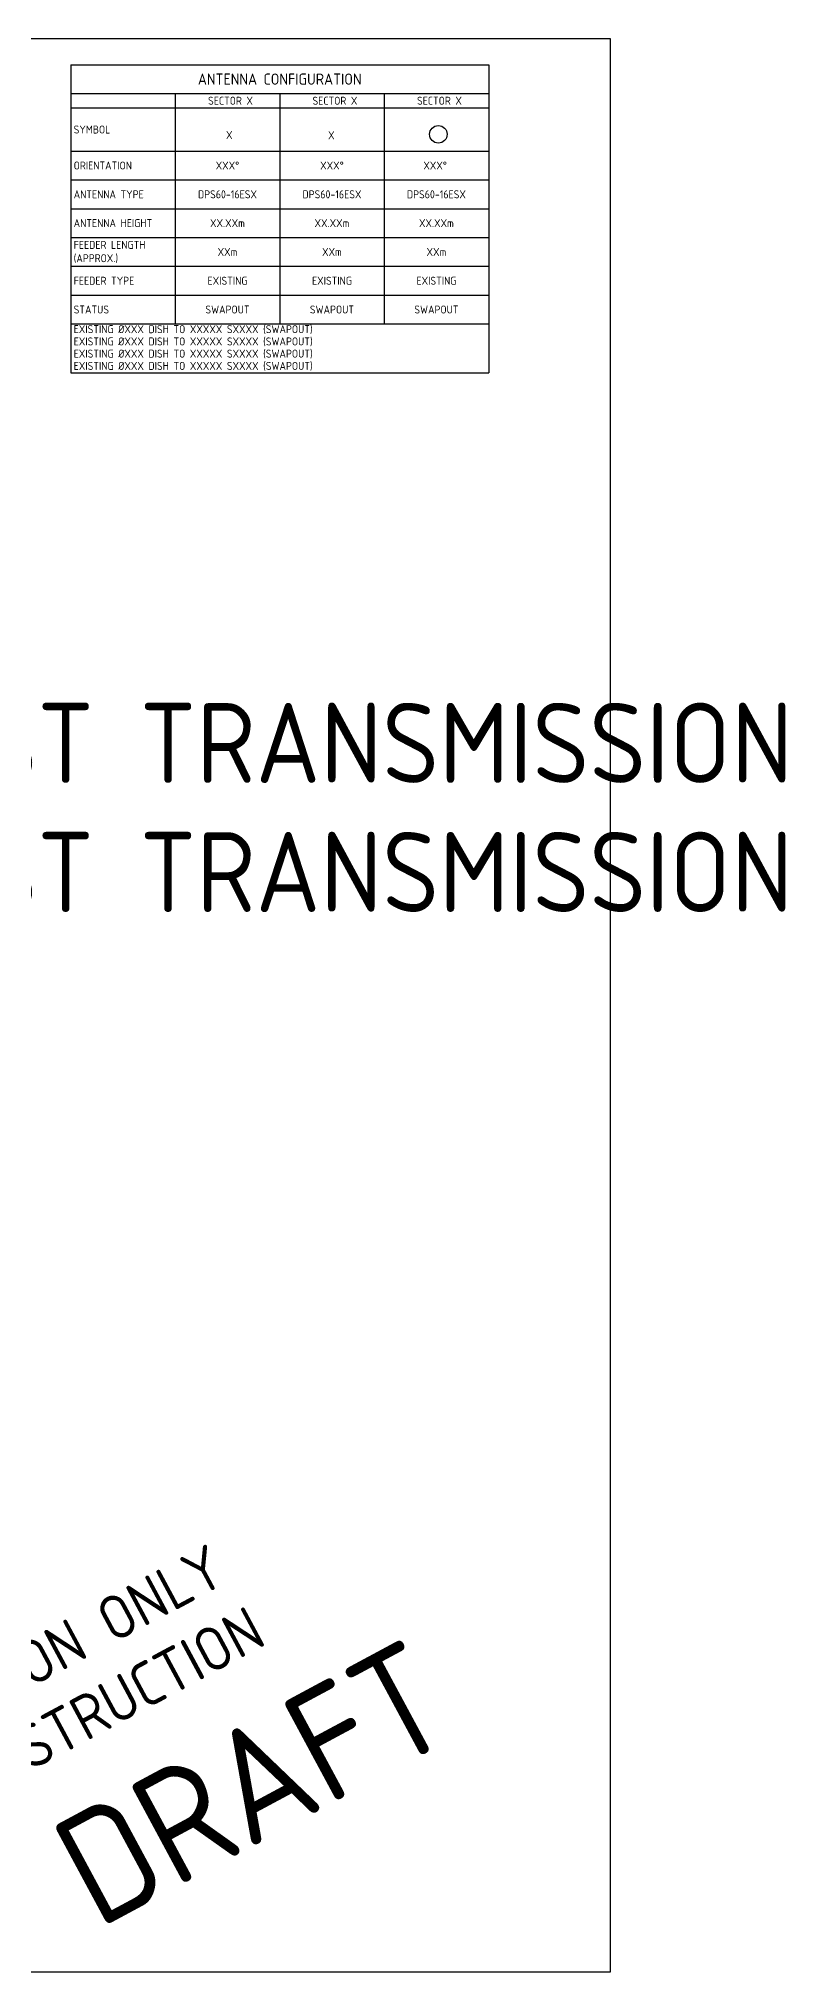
# Model space of a CAD drawing. Extents: x -408 to 1508121, y -29672 to 868845.
# Drawn here: x 1315192 to 1315425, y 207840 to 208444 of the extents above; entities that cross this region are included whole.
import ezdxf
from ezdxf import colors
from ezdxf.entities.mleader import LeaderData, LeaderLine
from ezdxf.math import Vec2, Vec3

# ---------------------------------------------------------------- set-up
doc = ezdxf.new("R2010")
doc.units = 0
doc.header["$MEASUREMENT"] = 0
doc.layers.get('0').update_dxf_attribs({"lineweight": 25})
doc.layers.add('Dims', color=7, linetype='Continuous')
doc.layers.add('Text 2.5', color=2, linetype='Continuous')
doc.styles.add('ISOCP', font='isocp.shx')

msp = doc.modelspace()

# ---------------------------------------------------------------- linework, layer by layer
msp.add_lwpolyline([(1314805.81, 208443.85), (1315370.49, 208443.85), (1315370.49, 207839.63), (1314805.81, 207839.63)], close=True)
msp.add_circle((1315316.89, 208413.96), 2.75)
at = {"layer": 'Text 2.5'}
for points in [[(1315202.1, 208435.71), (1315202.1, 208339.41)], [(1315202.1, 208435.71), (1315332.6, 208435.71)], [(1315332.6, 208435.71), (1315332.6, 208339.41)], [(1315202.1, 208426.71), (1315332.6, 208426.71)], [(1315234.72, 208426.71), (1315234.72, 208354.71)], [(1315267.35, 208426.71), (1315267.35, 208354.71)], [(1315299.97, 208426.71), (1315299.97, 208354.71)], [(1315202.1, 208422.21), (1315332.6, 208422.21)], [(1315202.1, 208408.71), (1315332.6, 208408.71)], [(1315202.1, 208399.71), (1315332.6, 208399.71)], [(1315202.1, 208390.71), (1315332.6, 208390.71)], [(1315202.1, 208381.71), (1315332.6, 208381.71)], [(1315202.1, 208372.71), (1315332.6, 208372.71)], [(1315202.1, 208363.71), (1315332.6, 208363.71)], [(1315202.1, 208354.71), (1315332.6, 208354.71)], [(1315202.1, 208339.41), (1315332.6, 208339.41)]]:
    msp.add_lwpolyline(points, dxfattribs=at)

# ---------------------------------------------------------------- texts
at = {"color": 8, "insert": (1315078.51, 207884.38), "char_height": 13.75, "width": 268.5251, "attachment_point": 1, "rotation": 28.24755, "style": 'ISOCP'}
msp.add_mtext('\\pt935;FOR INFORMATION ONLY\\P\\ptz;NOT FOR CONSTRUCTION', dxfattribs=at)
at = {"color": 252, "lineweight": 0, "ltscale": 0.01, "insert": (1315193.99, 207883.76), "char_height": 35, "width": 156.21, "attachment_point": 1, "rotation": 28.288, "style": 'ISOCP'}
msp.add_mtext('DRAFT', dxfattribs=at)
at = {"layer": 'Text 2.5', "style": 'ISOCP'}
msp.add_text('XXX°', height=2.5, dxfattribs=at).set_placement((1315312.2, 208402.96))
for s, insert, char_height, attachment_point in [('ANTENNA CONFIGURATION', (1315267.35, 208431.21), 3.5, 5), ('SECTOR X', (1315244.97, 208424.46), 2.5, 4), ('SECTOR X', (1315277.59, 208424.46), 2.5, 4), ('SECTOR X', (1315310.22, 208424.46), 2.5, 4), ('SYMBOL', (1315203, 208415.46), 2.5, 4), ('ORIENTATION', (1315203, 208404.21), 2.5, 4), ('XXX°', (1315251.03, 208404.21), 2.5, 5), ('XXX°', (1315283.66, 208404.21), 2.5, 5), ('ANTENNA TYPE', (1315203, 208395.21), 2.5, 4), ('DPS60-16ESX', (1315251.03, 208395.21), 2.5, 5), ('DPS60-16ESX', (1315283.66, 208395.21), 2.5, 5), ('DPS60-16ESX', (1315316.28, 208395.21), 2.5, 5), ('ANTENNA HEIGHT', (1315203, 208386.21), 2.5, 4), ('XX.XXm', (1315251.03, 208386.21), 2.5, 5), ('XX.XXm', (1315283.66, 208386.21), 2.5, 5), ('XX.XXm', (1315316.28, 208386.21), 2.5, 5), ('XXm', (1315251.03, 208377.21), 2.5, 5), ('XXm', (1315283.66, 208377.21), 2.5, 5), ('XXm', (1315316.28, 208377.21), 2.5, 5), ('FEEDER TYPE', (1315203, 208368.21), 2.5, 4), ('STATUS', (1315203, 208359.21), 2.5, 4), ('EXISTING ØXXX DISH TO XXXXX SXXXX (SWAPOUT)', (1315203, 208352.95), 2.5, 4), ('EXISTING ØXXX DISH TO XXXXX SXXXX (SWAPOUT)', (1315203, 208349.12), 2.5, 4), ('EXISTING ØXXX DISH TO XXXXX SXXXX (SWAPOUT)', (1315203, 208345.3), 2.5, 4), ('EXISTING ØXXX DISH TO XXXXX SXXXX (SWAPOUT)', (1315203, 208341.47), 2.5, 4)]:
    msp.add_mtext(s, dxfattribs=dict(at, insert=insert, char_height=char_height, attachment_point=attachment_point))
at = {"layer": 'Text 2.5', "char_height": 2.5, "width": 30.825, "style": 'ISOCP'}
for s, insert, attachment_point in [('FEEDER LENGTH (APPROX.)', (1315203, 208377.21), 4), ('EXISTING', (1315251.03, 208368.21), 5), ('EXISTING', (1315283.66, 208368.21), 5), ('EXISTING', (1315316.28, 208368.21), 5), ('SWAPOUT', (1315251.03, 208359.21), 5), ('SWAPOUT', (1315283.66, 208359.21), 5), ('SWAPOUT', (1315316.28, 208359.21), 5)]:
    msp.add_mtext(s, dxfattribs=dict(at, insert=insert, attachment_point=attachment_point))
at = {"layer": 'Text 2.5', "style": 'ISOCP', "flags": 4}
for p in [(1315250.58, 208412.51), (1315282.45, 208412.42)]:
    msp.add_attdef('X', p, 'x', height=2.5, dxfattribs=at)

# ---------------------------------------------------------------- leaders
at = {"layer": 'Dims'}
ml = msp.add_multileader_mtext('Standard', dxfattribs=at)
ml.set_content('TEST TRANSMISSION', color=2, style='ISOCP')
ml.set_leader_properties(color=7, linetype='Continuous')
ml.build(insert=Vec2(0, 0))
ml.multileader.update_dxf_attribs({"has_dogleg": 0, "dogleg_length": 0, "arrow_head_size": 25, "scale": 10})
ctx = ml.context
ctx.base_point, ctx.scale, ctx.char_height, ctx.arrow_head_size, ctx.landing_gap_size, ctx.plane_origin = Vec3(1315120.11, 208223.81), 10, 25, 25, 20, Vec3(1315016.73, 208139.36)
notes = []
notes.append((ctx, [(0, (1, 1, 0), (1315120.11, 208223.81), (1, 0), 0, [(0, [(1315016.73, 208139.36), (1315101.18, 208223.81)], 0, [])])]))
ctx.mtext.insert, ctx.mtext.flow_direction = Vec3(1315140.11, 208236.31), 5
ml = msp.add_multileader_mtext('Standard', dxfattribs=at)
ml.set_content('TEST TRANSMISSION', color=7, style='ISOCP')
ml.set_leader_properties(color=1, linetype='Continuous')
ml.build(insert=Vec2(0, 0))
ml.multileader.update_dxf_attribs({"has_dogleg": 0, "dogleg_length": 0, "arrow_head_size": 25, "scale": 10})
ctx = ml.context
ctx.base_point, ctx.scale, ctx.char_height, ctx.arrow_head_size, ctx.landing_gap_size, ctx.plane_origin = Vec3(1315120.11, 208183.46), 10, 25, 25, 20, Vec3(1315042.72, 208125.89)
notes.append((ctx, [(0, (1, 1, 0), (1315120.11, 208183.46), (1, 0), 0, [(0, [(1315042.72, 208125.89), (1315100.3, 208183.46)], 0, [])])]))
ctx.mtext.insert, ctx.mtext.flow_direction = Vec3(1315140.11, 208195.96), 5
for ctx, leaders in notes:
    for number, flags, end, landing, length, lines in leaders:
        leader = LeaderData()
        leader.index, (leader.has_last_leader_line, leader.has_dogleg_vector, leader.attachment_direction) = number, flags
        leader.last_leader_point, leader.dogleg_vector, leader.dogleg_length = Vec3(end), Vec3(landing), length
        for number, points, colour, breaks in lines:
            line = LeaderLine()
            line.index, line.vertices, line.color, line.breaks = number, Vec3.list(points), colors.encode_raw_color(colour), breaks
            leader.lines.append(line)
        ctx.leaders.append(leader)

doc.saveas('drawing.dxf')
